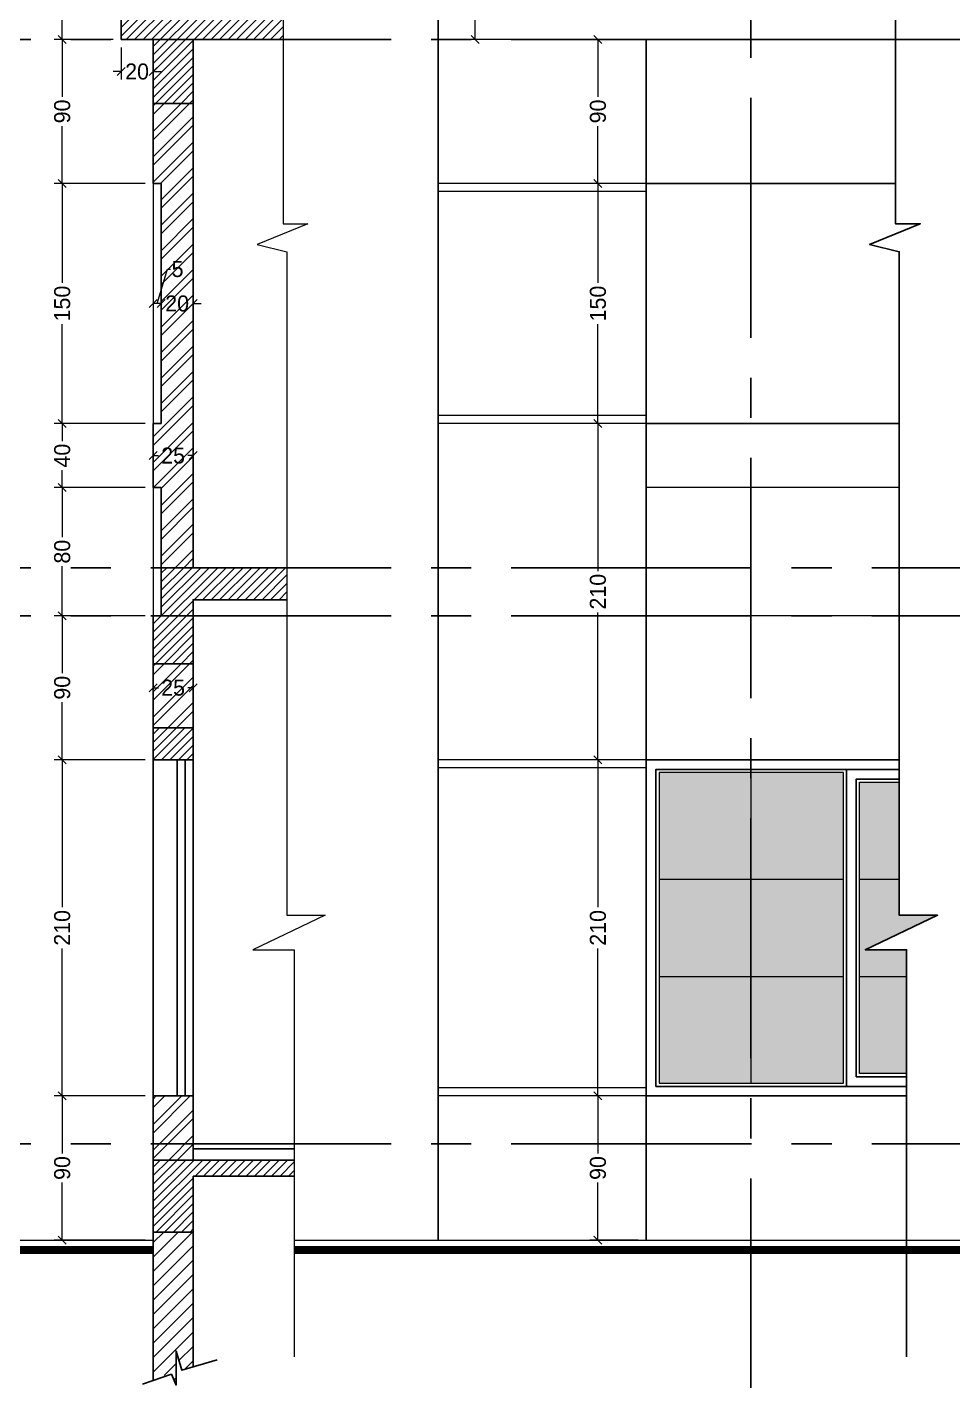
# Model space of a CAD drawing. Header units: centimetres. Extents: x 7997 to 116674, y 1017 to 13844.
# Drawn here: x 78324 to 78902, y 9420 to 10266 of the extents above; entities that cross this region are included whole.
import ezdxf
from ezdxf.xclip import XClip

# ---------------------------------------------------------------- set-up
doc = ezdxf.new("R2010")
doc.units = ezdxf.units.CM
doc.header["$LTSCALE"] = 200
doc.header["$XCLIPFRAME"] = 0
doc.header["$PDMODE"] = 2
doc.linetypes.add('CENTER2', pattern=[1.125, 0.75, -0.125, 0.125, -0.125])
for name, color, linetype in [('AXIS', 9, 'CENTER2'), ('Border 100x200', 2, 'Continuous'), ('COL', 1, 'Continuous'), ('DIM', 11, 'Continuous'), ('STEP', 7, 'Continuous'), ('WIN', 6, 'Continuous')]:
    doc.layers.add(name, color=color, linetype=linetype)
for name, color, linetype, lineweight in [('HAT', 8, 'Continuous', 9), ('HATCH', 8, 'Continuous', 5), ('Level 10', 7, 'Continuous', 0), ('WALL', 3, 'Continuous', 25)]:
    doc.layers.add(name, color=color, linetype=linetype, lineweight=lineweight)
doc.styles.add('T2', font='')
doc.styles.get('T2').set_extended_font_data('Elisia')
doc.dimstyles.new('NORMAL-1', dxfattribs={"dimtxt": 10, "dimasz": 5, "dimexe": 5, "dimexo": 5, "dimgap": 1, "dimtad": 0, "dimdec": 0, "dimdsep": 46, "dimtxsty": 'T2', "dimblk1": 'OBLIQUE', "dimblk2": 'OBLIQUE', "dimsah": 1, "dimcen": 0.09, "dimclrd": 4, "dimclre": 4, "dimclrt": 6, "dimadec": 0, "dimazin": 0, "dimtfac": 1, "dimtdec": 0, "dimtofl": 0, "dimtmove": 1, "dimatfit": 3, "dimldrblk": 'OPEN30', "dimfxl": 0, "dimtolj": 1, "dimtzin": 0, "dimlwd": 5, "dimlwe": 5, "dimarcsym": 0})
pattern_1 = [(45, (6198.712, -21337.2802), (-2.65165043, 2.65165043), [])]

# ---------------------------------------------------------------- blocks, each defined once
blk = doc.blocks.new('_OBLIQUE')
at = {"color": 0, "linetype": 'ByBlock'}
blk.add_line((-0.5, -0.5), (0.5, 0.5), dxfattribs=at)
blk = doc.blocks.new('*D1049')
at = {"layer": 'Defpoints', "color": 0, "ltscale": 150, "transparency": 16777216}
for p in [(78680.15, 9598.16), (78710.33, 9598.16), (78710.33, 9508.16)]:
    blk.add_point(p, dxfattribs=at)
at = {"layer": 'DIM', "color": 4, "lineweight": 5, "ltscale": 150, "transparency": 16777216}
for p, q in [((78705.33, 9598.16), (78675.15, 9598.16)), ((78680.15, 9598.16), (78680.15, 9562.26)), ((78680.15, 9508.16), (78680.15, 9544.07)), ((78705.33, 9508.16), (78675.15, 9508.16))]:
    blk.add_line(p, q, dxfattribs=at)
at = {"layer": 'DIM', "color": 4, "lineweight": 5, "ltscale": 150, "transparency": 16777216, "xscale": 5, "yscale": 5, "zscale": 5}
for p, rotation in [((78680.15, 9598.16), 90), ((78680.15, 9508.16), 270)]:
    blk.add_blockref('_OBLIQUE', p, dxfattribs=dict(at, rotation=rotation))
at = {"layer": 'DIM', "color": 6, "ltscale": 150, "transparency": 16777216, "insert": (78680.15, 9553.16), "char_height": 10, "attachment_point": 5, "rotation": 90, "style": 'T2'}
blk.add_mtext('\\A1;90', dxfattribs=at)
blk = doc.blocks.new('_Open30')
at = {"color": 0, "linetype": 'ByBlock', "lineweight": -2}
for p, q in [((-1, 0.27), (0, 0)), ((0, 0), (-1, -0.27)), ((0, 0), (-1, 0))]:
    blk.add_line(p, q, dxfattribs=at)
blk = doc.blocks.new('*D1050')
at = {"layer": 'Defpoints', "color": 0, "ltscale": 150, "transparency": 16777216}
for p in [(78680.15, 9808.16), (78710.33, 9808.16), (78710.33, 9598.16)]:
    blk.add_point(p, dxfattribs=at)
at = {"layer": 'DIM', "color": 4, "lineweight": 5, "ltscale": 150, "transparency": 16777216}
for p, q in [((78705.33, 9808.16), (78675.15, 9808.16)), ((78680.15, 9808.16), (78680.15, 9716.07)), ((78680.15, 9598.16), (78680.15, 9690.26)), ((78705.33, 9598.16), (78675.15, 9598.16))]:
    blk.add_line(p, q, dxfattribs=at)
at = {"layer": 'DIM', "color": 4, "lineweight": 5, "ltscale": 150, "transparency": 16777216, "xscale": 5, "yscale": 5, "zscale": 5}
for p, rotation in [((78680.15, 9808.16), 90), ((78680.15, 9598.16), 270)]:
    blk.add_blockref('_OBLIQUE', p, dxfattribs=dict(at, rotation=rotation))
at = {"layer": 'DIM', "color": 6, "ltscale": 150, "transparency": 16777216, "insert": (78680.15, 9703.16), "char_height": 10, "attachment_point": 5, "rotation": 90, "style": 'T2'}
blk.add_mtext('\\A1;210', dxfattribs=at)
blk = doc.blocks.new('*D1051')
at = {"layer": 'Defpoints', "color": 0, "ltscale": 150, "transparency": 16777216}
for p in [(78680.15, 10018.16), (78710.33, 10018.16), (78710.33, 9808.16)]:
    blk.add_point(p, dxfattribs=at)
at = {"layer": 'DIM', "color": 4, "lineweight": 5, "ltscale": 150, "transparency": 16777216}
for p, q in [((78705.33, 10018.16), (78675.15, 10018.16)), ((78680.15, 10018.16), (78680.15, 9926.07)), ((78680.15, 9808.16), (78680.15, 9900.26)), ((78705.33, 9808.16), (78675.15, 9808.16))]:
    blk.add_line(p, q, dxfattribs=at)
at = {"layer": 'DIM', "color": 4, "lineweight": 5, "ltscale": 150, "transparency": 16777216, "xscale": 5, "yscale": 5, "zscale": 5}
for p, rotation in [((78680.15, 10018.16), 90), ((78680.15, 9808.16), 270)]:
    blk.add_blockref('_OBLIQUE', p, dxfattribs=dict(at, rotation=rotation))
at = {"layer": 'DIM', "color": 6, "ltscale": 150, "transparency": 16777216, "insert": (78680.15, 9913.16), "char_height": 10, "attachment_point": 5, "rotation": 90, "style": 'T2'}
blk.add_mtext('\\A1;210', dxfattribs=at)
blk = doc.blocks.new('*D1052')
at = {"layer": 'Defpoints', "color": 0, "ltscale": 150, "transparency": 16777216}
for p in [(78680.15, 10168.16), (78710.33, 10168.16), (78710.33, 10018.16)]:
    blk.add_point(p, dxfattribs=at)
at = {"layer": 'DIM', "color": 4, "lineweight": 5, "ltscale": 150, "transparency": 16777216}
for p, q in [((78705.33, 10168.16), (78675.15, 10168.16)), ((78680.15, 10168.16), (78680.15, 10106.07)), ((78680.15, 10018.16), (78680.15, 10080.26)), ((78705.33, 10018.16), (78675.15, 10018.16))]:
    blk.add_line(p, q, dxfattribs=at)
at = {"layer": 'DIM', "color": 4, "lineweight": 5, "ltscale": 150, "transparency": 16777216, "xscale": 5, "yscale": 5, "zscale": 5}
for p, rotation in [((78680.15, 10168.16), 90), ((78680.15, 10018.16), 270)]:
    blk.add_blockref('_OBLIQUE', p, dxfattribs=dict(at, rotation=rotation))
at = {"layer": 'DIM', "color": 6, "ltscale": 150, "transparency": 16777216, "insert": (78680.15, 10093.16), "char_height": 10, "attachment_point": 5, "rotation": 90, "style": 'T2'}
blk.add_mtext('\\A1;150', dxfattribs=at)
blk = doc.blocks.new('*D1053')
at = {"layer": 'Defpoints', "color": 0, "ltscale": 150, "transparency": 16777216}
for p in [(78680.15, 10258.16), (78710.33, 10258.16), (78710.33, 10168.16)]:
    blk.add_point(p, dxfattribs=at)
at = {"layer": 'DIM', "color": 4, "lineweight": 5, "ltscale": 150, "transparency": 16777216}
for p, q in [((78705.33, 10258.16), (78675.15, 10258.16)), ((78680.15, 10258.16), (78680.15, 10222.26)), ((78680.15, 10168.16), (78680.15, 10204.07)), ((78705.33, 10168.16), (78675.15, 10168.16))]:
    blk.add_line(p, q, dxfattribs=at)
at = {"layer": 'DIM', "color": 4, "lineweight": 5, "ltscale": 150, "transparency": 16777216, "xscale": 5, "yscale": 5, "zscale": 5}
for p, rotation in [((78680.15, 10258.16), 90), ((78680.15, 10168.16), 270)]:
    blk.add_blockref('_OBLIQUE', p, dxfattribs=dict(at, rotation=rotation))
at = {"layer": 'DIM', "color": 6, "ltscale": 150, "transparency": 16777216, "insert": (78680.15, 10213.16), "char_height": 10, "attachment_point": 5, "rotation": 90, "style": 'T2'}
blk.add_mtext('\\A1;90', dxfattribs=at)
blk = doc.blocks.new('*D1054')
at = {"layer": 'Defpoints', "color": 0, "ltscale": 150, "transparency": 16777216}
for p in [(78603.53, 10403.16), (78603.53, 10403.16), (78710.33, 10258.16)]:
    blk.add_point(p, dxfattribs=at)
at = {"layer": 'DIM', "color": 4, "lineweight": 5, "ltscale": 150, "transparency": 16777216}
for p, q in [((78603.53, 10403.16), (78603.53, 10343.57)), ((78603.53, 10258.16), (78603.53, 10317.76)), ((78705.33, 10258.16), (78598.53, 10258.16))]:
    blk.add_line(p, q, dxfattribs=at)
at = {"layer": 'DIM', "color": 4, "lineweight": 5, "ltscale": 150, "transparency": 16777216, "xscale": 5, "yscale": 5, "zscale": 5}
for p, rotation in [((78603.53, 10403.16), 90), ((78603.53, 10258.16), 270)]:
    blk.add_blockref('_OBLIQUE', p, dxfattribs=dict(at, rotation=rotation))
at = {"layer": 'DIM', "color": 6, "ltscale": 150, "transparency": 16777216, "insert": (78603.53, 10330.66), "char_height": 10, "attachment_point": 5, "rotation": 90, "style": 'T2'}
blk.add_mtext('\\A1;145', dxfattribs=at)
blk = doc.blocks.new('*D1055')
at = {"layer": 'Defpoints', "color": 0, "ltscale": 150, "transparency": 16777216}
for p in [(78382.44, 10403.16), (78345.72, 10258.16), (78382.44, 10258.16)]:
    blk.add_point(p, dxfattribs=at)
at = {"layer": 'WALL', "color": 4, "lineweight": 5, "ltscale": 150, "transparency": 16777216}
for p, q in [((78377.44, 10403.16), (78340.72, 10403.16)), ((78345.72, 10403.16), (78345.72, 10343.57)), ((78345.72, 10258.16), (78345.72, 10317.76)), ((78377.44, 10258.16), (78340.72, 10258.16))]:
    blk.add_line(p, q, dxfattribs=at)
at = {"layer": 'WALL', "color": 4, "lineweight": 5, "ltscale": 150, "transparency": 16777216, "xscale": 5, "yscale": 5, "zscale": 5}
for p, rotation in [((78345.72, 10403.16), 90), ((78345.72, 10258.16), 270)]:
    blk.add_blockref('_OBLIQUE', p, dxfattribs=dict(at, rotation=rotation))
at = {"layer": 'WALL', "color": 6, "ltscale": 150, "transparency": 16777216, "insert": (78345.72, 10330.66), "char_height": 10, "attachment_point": 5, "rotation": 90, "style": 'T2'}
blk.add_mtext('\\A1;145', dxfattribs=at)
blk = doc.blocks.new('*D1056')
at = {"layer": 'Defpoints', "color": 0, "ltscale": 150, "transparency": 16777216}
for p in [(78382.44, 10258.16), (78345.72, 10168.16), (78402.44, 10168.16)]:
    blk.add_point(p, dxfattribs=at)
at = {"layer": 'WALL', "color": 4, "lineweight": 5, "ltscale": 150, "transparency": 16777216}
for p, q in [((78377.44, 10258.16), (78340.72, 10258.16)), ((78345.72, 10258.16), (78345.72, 10222.26)), ((78345.72, 10168.16), (78345.72, 10204.07)), ((78397.44, 10168.16), (78340.72, 10168.16))]:
    blk.add_line(p, q, dxfattribs=at)
at = {"layer": 'WALL', "color": 4, "lineweight": 5, "ltscale": 150, "transparency": 16777216, "xscale": 5, "yscale": 5, "zscale": 5}
for p, rotation in [((78345.72, 10258.16), 90), ((78345.72, 10168.16), 270)]:
    blk.add_blockref('_OBLIQUE', p, dxfattribs=dict(at, rotation=rotation))
at = {"layer": 'WALL', "color": 6, "ltscale": 150, "transparency": 16777216, "insert": (78345.72, 10213.16), "char_height": 10, "attachment_point": 5, "rotation": 90, "style": 'T2'}
blk.add_mtext('\\A1;90', dxfattribs=at)
blk = doc.blocks.new('*D1057')
at = {"layer": 'Defpoints', "color": 0, "ltscale": 150, "transparency": 16777216}
for p in [(78402.44, 10168.16), (78345.72, 10018.16), (78402.44, 10018.16)]:
    blk.add_point(p, dxfattribs=at)
at = {"layer": 'WALL', "color": 4, "lineweight": 5, "ltscale": 150, "transparency": 16777216}
for p, q in [((78397.44, 10168.16), (78340.72, 10168.16)), ((78345.72, 10168.16), (78345.72, 10106.07)), ((78345.72, 10018.16), (78345.72, 10080.26)), ((78397.44, 10018.16), (78340.72, 10018.16))]:
    blk.add_line(p, q, dxfattribs=at)
at = {"layer": 'WALL', "color": 4, "lineweight": 5, "ltscale": 150, "transparency": 16777216, "xscale": 5, "yscale": 5, "zscale": 5}
for p, rotation in [((78345.72, 10168.16), 90), ((78345.72, 10018.16), 270)]:
    blk.add_blockref('_OBLIQUE', p, dxfattribs=dict(at, rotation=rotation))
at = {"layer": 'WALL', "color": 6, "ltscale": 150, "transparency": 16777216, "insert": (78345.72, 10093.16), "char_height": 10, "attachment_point": 5, "rotation": 90, "style": 'T2'}
blk.add_mtext('\\A1;150', dxfattribs=at)
blk = doc.blocks.new('*D1058')
at = {"layer": 'Defpoints', "color": 0, "ltscale": 150, "transparency": 16777216}
for p in [(78402.44, 10018.16), (78345.72, 9978.16), (78402.44, 9978.16)]:
    blk.add_point(p, dxfattribs=at)
at = {"layer": 'WALL', "color": 4, "lineweight": 5, "ltscale": 150, "transparency": 16777216}
for p, q in [((78397.44, 10018.16), (78340.72, 10018.16)), ((78345.72, 10018.16), (78345.72, 10007.26)), ((78345.72, 9978.16), (78345.72, 9989.07)), ((78397.44, 9978.16), (78340.72, 9978.16))]:
    blk.add_line(p, q, dxfattribs=at)
at = {"layer": 'WALL', "color": 4, "lineweight": 5, "ltscale": 150, "transparency": 16777216, "xscale": 5, "yscale": 5, "zscale": 5}
for p, rotation in [((78345.72, 10018.16), 90), ((78345.72, 9978.16), 270)]:
    blk.add_blockref('_OBLIQUE', p, dxfattribs=dict(at, rotation=rotation))
at = {"layer": 'WALL', "color": 6, "ltscale": 150, "transparency": 16777216, "insert": (78345.72, 9998.16), "char_height": 10, "attachment_point": 5, "rotation": 90, "style": 'T2'}
blk.add_mtext('\\A1;40', dxfattribs=at)
blk = doc.blocks.new('*D1059')
at = {"layer": 'Defpoints', "color": 0, "ltscale": 150, "transparency": 16777216}
for p in [(78402.44, 9978.16), (78345.72, 9898.16), (78402.44, 9898.16)]:
    blk.add_point(p, dxfattribs=at)
at = {"layer": 'WALL', "color": 4, "lineweight": 5, "ltscale": 150, "transparency": 16777216}
for p, q in [((78397.44, 9978.16), (78340.72, 9978.16)), ((78345.72, 9978.16), (78345.72, 9947.26)), ((78345.72, 9898.16), (78345.72, 9929.07)), ((78397.44, 9898.16), (78340.72, 9898.16))]:
    blk.add_line(p, q, dxfattribs=at)
at = {"layer": 'WALL', "color": 4, "lineweight": 5, "ltscale": 150, "transparency": 16777216, "xscale": 5, "yscale": 5, "zscale": 5}
for p, rotation in [((78345.72, 9978.16), 90), ((78345.72, 9898.16), 270)]:
    blk.add_blockref('_OBLIQUE', p, dxfattribs=dict(at, rotation=rotation))
at = {"layer": 'WALL', "color": 6, "ltscale": 150, "transparency": 16777216, "insert": (78345.72, 9938.16), "char_height": 10, "attachment_point": 5, "rotation": 90, "style": 'T2'}
blk.add_mtext('\\A1;80', dxfattribs=at)
blk = doc.blocks.new('*D1060')
at = {"layer": 'Defpoints', "color": 0, "ltscale": 150, "transparency": 16777216}
for p in [(78402.44, 9898.16), (78345.72, 9808.16), (78402.44, 9808.16)]:
    blk.add_point(p, dxfattribs=at)
at = {"layer": 'WALL', "color": 4, "lineweight": 5, "ltscale": 150, "transparency": 16777216}
for p, q in [((78397.44, 9898.16), (78340.72, 9898.16)), ((78345.72, 9898.16), (78345.72, 9862.26)), ((78345.72, 9808.16), (78345.72, 9844.07)), ((78397.44, 9808.16), (78340.72, 9808.16))]:
    blk.add_line(p, q, dxfattribs=at)
at = {"layer": 'WALL', "color": 4, "lineweight": 5, "ltscale": 150, "transparency": 16777216, "xscale": 5, "yscale": 5, "zscale": 5}
for p, rotation in [((78345.72, 9898.16), 90), ((78345.72, 9808.16), 270)]:
    blk.add_blockref('_OBLIQUE', p, dxfattribs=dict(at, rotation=rotation))
at = {"layer": 'WALL', "color": 6, "ltscale": 150, "transparency": 16777216, "insert": (78345.72, 9853.16), "char_height": 10, "attachment_point": 5, "rotation": 90, "style": 'T2'}
blk.add_mtext('\\A1;90', dxfattribs=at)
blk = doc.blocks.new('*D1061')
at = {"layer": 'Defpoints', "color": 0, "ltscale": 150, "transparency": 16777216}
for p in [(78402.44, 9808.16), (78345.72, 9598.16), (78402.44, 9598.16)]:
    blk.add_point(p, dxfattribs=at)
at = {"layer": 'WALL', "color": 4, "lineweight": 5, "ltscale": 150, "transparency": 16777216}
for p, q in [((78397.44, 9808.16), (78340.72, 9808.16)), ((78345.72, 9808.16), (78345.72, 9716.07)), ((78345.72, 9598.16), (78345.72, 9690.26)), ((78397.44, 9598.16), (78340.72, 9598.16))]:
    blk.add_line(p, q, dxfattribs=at)
at = {"layer": 'WALL', "color": 4, "lineweight": 5, "ltscale": 150, "transparency": 16777216, "xscale": 5, "yscale": 5, "zscale": 5}
for p, rotation in [((78345.72, 9808.16), 90), ((78345.72, 9598.16), 270)]:
    blk.add_blockref('_OBLIQUE', p, dxfattribs=dict(at, rotation=rotation))
at = {"layer": 'WALL', "color": 6, "ltscale": 150, "transparency": 16777216, "insert": (78345.72, 9703.16), "char_height": 10, "attachment_point": 5, "rotation": 90, "style": 'T2'}
blk.add_mtext('\\A1;210', dxfattribs=at)
blk = doc.blocks.new('*D1062')
at = {"layer": 'Defpoints', "color": 0, "ltscale": 150, "transparency": 16777216}
for p in [(78402.44, 9598.16), (78345.72, 9508.16), (78402.44, 9508.16)]:
    blk.add_point(p, dxfattribs=at)
at = {"layer": 'WALL', "color": 4, "lineweight": 5, "ltscale": 150, "transparency": 16777216}
for p, q in [((78397.44, 9598.16), (78340.72, 9598.16)), ((78345.72, 9598.16), (78345.72, 9562.26)), ((78345.72, 9508.16), (78345.72, 9544.07)), ((78397.44, 9508.16), (78340.72, 9508.16))]:
    blk.add_line(p, q, dxfattribs=at)
at = {"layer": 'WALL', "color": 4, "lineweight": 5, "ltscale": 150, "transparency": 16777216, "xscale": 5, "yscale": 5, "zscale": 5}
for p, rotation in [((78345.72, 9598.16), 90), ((78345.72, 9508.16), 270)]:
    blk.add_blockref('_OBLIQUE', p, dxfattribs=dict(at, rotation=rotation))
at = {"layer": 'WALL', "color": 6, "ltscale": 150, "transparency": 16777216, "insert": (78345.72, 9553.16), "char_height": 10, "attachment_point": 5, "rotation": 90, "style": 'T2'}
blk.add_mtext('\\A1;90', dxfattribs=at)
blk = doc.blocks.new('*D1064')
at = {"layer": 'Defpoints', "color": 0, "ltscale": 150, "transparency": 16777216}
for p in [(78382.44, 10258.16), (78402.44, 10258.16), (78382.44, 10238.05)]:
    blk.add_point(p, dxfattribs=at)
at = {"layer": 'WALL', "color": 4, "lineweight": 5, "ltscale": 150, "transparency": 16777216}
for p, q in [((78382.44, 10253.16), (78382.44, 10233.05)), ((78402.44, 10253.16), (78402.44, 10233.05)), ((78382.44, 10238.05), (78377.44, 10238.05)), ((78402.44, 10238.05), (78407.44, 10238.05))]:
    blk.add_line(p, q, dxfattribs=at)
at = {"layer": 'WALL', "color": 4, "lineweight": 5, "ltscale": 150, "transparency": 16777216, "xscale": 5, "yscale": 5, "zscale": 5}
blk.add_blockref('_OBLIQUE', (78382.44, 10238.05), dxfattribs=at)
at = {"layer": 'WALL', "color": 4, "lineweight": 5, "ltscale": 150, "transparency": 16777216, "xscale": 5, "yscale": 5, "zscale": 5, "rotation": 180}
blk.add_blockref('_OBLIQUE', (78402.44, 10238.05), dxfattribs=at)
at = {"layer": 'WALL', "color": 6, "ltscale": 150, "transparency": 16777216, "insert": (78392.44, 10238.05), "char_height": 10, "attachment_point": 5, "style": 'T2'}
blk.add_mtext('\\A1;20', dxfattribs=at)
blk = doc.blocks.new('*D1065')
at = {"layer": 'Defpoints', "color": 0, "ltscale": 150, "transparency": 16777216}
for p in [(78407.44, 10093.16), (78427.44, 10093.16), (78427.44, 10093.16)]:
    blk.add_point(p, dxfattribs=at)
at = {"layer": 'WALL', "color": 4, "lineweight": 5, "ltscale": 150, "transparency": 16777216}
for p, q in [((78407.44, 10093.16), (78402.44, 10093.16)), ((78427.44, 10093.16), (78432.44, 10093.16))]:
    blk.add_line(p, q, dxfattribs=at)
at = {"layer": 'WALL', "color": 4, "lineweight": 5, "ltscale": 150, "transparency": 16777216, "xscale": 5, "yscale": 5, "zscale": 5}
blk.add_blockref('_OBLIQUE', (78407.44, 10093.16), dxfattribs=at)
at = {"layer": 'WALL', "color": 4, "lineweight": 5, "ltscale": 150, "transparency": 16777216, "xscale": 5, "yscale": 5, "zscale": 5, "rotation": 180}
blk.add_blockref('_OBLIQUE', (78427.44, 10093.16), dxfattribs=at)
at = {"layer": 'WALL', "color": 6, "ltscale": 150, "transparency": 16777216, "insert": (78417.44, 10093.16), "char_height": 10, "attachment_point": 5, "style": 'T2'}
blk.add_mtext('\\A1;20', dxfattribs=at)
blk = doc.blocks.new('*D1043')
at = {"layer": 'Defpoints', "color": 0, "ltscale": 150, "transparency": 16777216}
for p in [(78402.44, 10093.16), (78402.44, 10093.16), (78407.44, 10093.16)]:
    blk.add_point(p, dxfattribs=at)
at = {"layer": 'WALL', "color": 4, "lineweight": 5, "ltscale": 150, "transparency": 16777216}
for p, q in [((78404.94, 10093.16), (78411.39, 10114.66)), ((78411.39, 10114.66), (78413.39, 10114.66)), ((78407.44, 10093.16), (78402.44, 10093.16))]:
    blk.add_line(p, q, dxfattribs=at)
at = {"layer": 'WALL', "color": 4, "lineweight": 5, "ltscale": 150, "transparency": 16777216, "xscale": 5, "yscale": 5, "zscale": 5, "rotation": 180}
blk.add_blockref('_OBLIQUE', (78402.44, 10093.16), dxfattribs=at)
at = {"layer": 'WALL', "color": 4, "lineweight": 5, "ltscale": 150, "transparency": 16777216, "xscale": 5, "yscale": 5, "zscale": 5}
blk.add_blockref('_OBLIQUE', (78407.44, 10093.16), dxfattribs=at)
at = {"layer": 'WALL', "color": 6, "ltscale": 150, "transparency": 16777216, "insert": (78417.72, 10114.66), "char_height": 10, "attachment_point": 5, "style": 'T2'}
blk.add_mtext('\\A1;5', dxfattribs=at)
blk = doc.blocks.new('*D1066')
at = {"layer": 'Defpoints', "color": 0, "ltscale": 150, "transparency": 16777216}
for p in [(78402.44, 9998.16), (78427.44, 9998.16), (78427.44, 9998.16)]:
    blk.add_point(p, dxfattribs=at)
at = {"layer": 'WALL', "color": 4, "lineweight": 5, "ltscale": 150, "transparency": 16777216}
for p, q in [((78402.44, 9998.16), (78405.84, 9998.16)), ((78427.44, 9998.16), (78424.03, 9998.16))]:
    blk.add_line(p, q, dxfattribs=at)
at = {"layer": 'WALL', "color": 4, "lineweight": 5, "ltscale": 150, "transparency": 16777216, "xscale": 5, "yscale": 5, "zscale": 5, "rotation": 180}
blk.add_blockref('_OBLIQUE', (78402.44, 9998.16), dxfattribs=at)
at = {"layer": 'WALL', "color": 4, "lineweight": 5, "ltscale": 150, "transparency": 16777216, "xscale": 5, "yscale": 5, "zscale": 5}
blk.add_blockref('_OBLIQUE', (78427.44, 9998.16), dxfattribs=at)
at = {"layer": 'WALL', "color": 6, "ltscale": 150, "transparency": 16777216, "insert": (78414.94, 9998.16), "char_height": 10, "attachment_point": 5, "style": 'T2'}
blk.add_mtext('\\A1;25', dxfattribs=at)
blk = doc.blocks.new('*D1067')
at = {"layer": 'Defpoints', "color": 0, "ltscale": 150, "transparency": 16777216}
for p in [(78402.44, 9853.16), (78427.44, 9853.16), (78427.44, 9853.16)]:
    blk.add_point(p, dxfattribs=at)
at = {"layer": 'WALL', "color": 4, "lineweight": 5, "ltscale": 150, "transparency": 16777216}
for p, q in [((78402.44, 9853.16), (78405.84, 9853.16)), ((78427.44, 9853.16), (78424.03, 9853.16))]:
    blk.add_line(p, q, dxfattribs=at)
at = {"layer": 'WALL', "color": 4, "lineweight": 5, "ltscale": 150, "transparency": 16777216, "xscale": 5, "yscale": 5, "zscale": 5, "rotation": 180}
blk.add_blockref('_OBLIQUE', (78402.44, 9853.16), dxfattribs=at)
at = {"layer": 'WALL', "color": 4, "lineweight": 5, "ltscale": 150, "transparency": 16777216, "xscale": 5, "yscale": 5, "zscale": 5}
blk.add_blockref('_OBLIQUE', (78427.44, 9853.16), dxfattribs=at)
at = {"layer": 'WALL', "color": 6, "ltscale": 150, "transparency": 16777216, "insert": (78414.94, 9853.16), "char_height": 10, "attachment_point": 5, "style": 'T2'}
blk.add_mtext('\\A1;25', dxfattribs=at)
blk = doc.blocks.new('02-GROUND FLOOR PLAN-selattin', base_point=(28755.36, 25545.28))
at = {"layer": 'WALL'}
for p, q in [((27715.36, 24330.28), (27715.36, 24275.28)), ((27735.36, 24330.28), (27735.36, 24220.28))]:
    blk.add_line(p, q, dxfattribs=at)

msp = doc.modelspace()

# ---------------------------------------------------------------- hatches: boundary and pattern name
at = {"layer": 'Border 100x200', "ltscale": 150}
h = msp.add_hatch(dxfattribs=at)
h.set_pattern_fill('ANSI31', color=8, scale=30)
h.set_pattern_definition(pattern_1)
h.paths.add_polyline_path([(78427.4381, 10258.1625), (78483.5737, 10258.1625), (78483.5737, 10278.1625), (78382.4381, 10278.1625), (78382.4381, 10258.1625), (78402.4381, 10258.1625), (78402.4381, 10218.1625), (78427.4381, 10218.1625)])
h = msp.add_hatch(dxfattribs=at)
h.set_pattern_fill('ANSI32', color=8, scale=30)
h.set_pattern_definition([(45, (6198.712, -21337.28), (-7.9549513, 7.9549513), []), (45, (6204.015, -21337.28), (-7.9549513, 7.9549513), [])])
h.paths.add_polyline_path([(78407.4381, 10018.1625), (78402.4381, 10018.1625), (78402.4381, 9978.1625), (78407.4381, 9978.1625), (78407.4381, 9928.1625), (78427.4381, 9928.1625), (78427.4381, 10218.1625), (78407.4381, 10218.1625), (78402.4381, 10218.1625), (78402.4381, 10168.1625), (78407.4381, 10168.1625)])
h.paths.add_polyline_path([(78402.4381, 9828.1625), (78427.4381, 9828.1625), (78427.4381, 9868.1625), (78407.4381, 9868.1625), (78402.4381, 9868.1625)])
h.paths.add_polyline_path([(78402.4381, 9558.1625), (78427.4381, 9558.1625), (78427.4381, 9598.1625), (78402.4381, 9598.1625)])
h = msp.add_hatch(dxfattribs=at)
h.set_pattern_fill('ANSI31', color=8, scale=30)
h.set_pattern_definition(pattern_1)
h.paths.add_polyline_path([(78427.4381, 9908.1625), (78485.9792, 9908.1625), (78485.9792, 9928.1625), (78407.4381, 9928.1625), (78407.4381, 9898.1625), (78402.4381, 9898.1625), (78402.4381, 9868.1625), (78427.4381, 9868.1625)])
h = msp.add_hatch(dxfattribs=at)
h.set_pattern_fill('ANSI31', color=8, scale=30)
h.set_pattern_definition(pattern_1)
h.paths.add_polyline_path([(78427.4381, 9808.1625), (78427.4381, 9828.1625), (78402.4381, 9828.1625), (78402.4381, 9808.1625)])
h = msp.add_hatch(dxfattribs=at)
h.set_pattern_fill('ANSI31', color=8, scale=30)
h.set_pattern_definition(pattern_1)
h.paths.add_polyline_path([(78427.4381, 9548.1625), (78490.4928, 9548.1625), (78490.4928, 9558.1625), (78402.4381, 9558.1625), (78402.4381, 9513.1625), (78427.4381, 9513.1625)])
at = {"layer": 'DIM'}
h = msp.add_hatch(dxfattribs=at)
h.set_pattern_fill('ANSI31', color=8, scale=2)
h.set_pattern_definition([(45, (24633.9815, 8101.957), (-4.49012806, 4.49012806), [])])
h.paths.add_polyline_path([(78427.4381, 9513.1625), (78402.4381, 9513.1625), (78402.4381, 9422.5523), (78413.8559, 9424.2784), (78416.8073, 9417.5558), (78416.8073, 9438.8146), (78420.3315, 9426.8153), (78427.4381, 9428.9025)])
at = {"layer": 'WALL'}
h = msp.add_hatch(color=5, dxfattribs=at)
h.set_gradient(color1=(0, 0, 255), one_color=1, tint=1, name='INVHEMISPHERICAL')
h.paths.add_polyline_path([(78833.3263, 9800.1625), (78775.8263, 9800.1625), (78775.8263, 9733.4958), (78833.3263, 9733.4958)])
h.paths.add_polyline_path([(78775.8263, 9800.1625), (78718.3263, 9800.1625), (78718.3263, 9733.4958), (78775.8263, 9733.4958)])
h.paths.add_polyline_path([(78775.8263, 9733.4958), (78718.3263, 9733.4958), (78718.3263, 9672.8291), (78775.8263, 9672.8291)])
h.paths.add_polyline_path([(78833.3263, 9733.4958), (78775.8263, 9733.4958), (78775.8263, 9672.8291), (78833.3263, 9672.8291)])
h.paths.add_polyline_path([(78833.3263, 9672.8291), (78775.8263, 9672.8291), (78775.8263, 9606.1625), (78833.3263, 9606.1625)])
h.paths.add_polyline_path([(78775.8263, 9672.8291), (78718.3263, 9672.8291), (78718.3263, 9606.1625), (78775.8263, 9606.1625)])
h.paths.add_polyline_path([(78872.7795, 9612.1625), (78872.7795, 9672.8291), (78843.3263, 9672.8291), (78843.3263, 9612.1625)])
h.paths.add_polyline_path([(78868.2659, 9733.4958), (78868.2659, 9794.1625), (78843.3263, 9794.1625), (78843.3263, 9733.4958)])
h.paths.add_polyline_path([(78890.3263, 9711.0303), (78868.2659, 9711.0303), (78868.2659, 9733.4958), (78843.3263, 9733.4958), (78843.3263, 9672.8291), (78872.7795, 9672.8291), (78872.7795, 9689.5505), (78846.9972, 9689.5505), (78890.3263, 9710.1782)])

# ---------------------------------------------------------------- linework, layer by layer
at = {"layer": 'AXIS'}
for p, q in [((78176.0489, 10258.1625), (79280.8365, 10258.1625)), ((78176.0489, 9928.1625), (79280.8365, 9928.1625)), ((78176.0489, 9898.1625), (79280.8365, 9898.1625)), ((78176.0489, 9568.1625), (79280.8365, 9568.1625))]:
    msp.add_line(p, q, dxfattribs=at)
msp.add_lwpolyline([(78775.6495, 9171.688), (78775.6495, 10747.0931), (78720.5228, 10747.0931), (78775.6495, 10724.6201)], dxfattribs=at)
at = {"layer": 'COL', "ltscale": 150}
for p, q in [((78580.3263, 10393.1625), (78580.3263, 9508.1625)), ((78382.4381, 10258.1625), (78382.4381, 10278.1625)), ((78402.4381, 10258.1625), (78382.4381, 10258.1625)), ((78402.4381, 10218.1625), (78402.4381, 10258.1625)), ((78483.5737, 10258.1625), (78427.4381, 10258.1625)), ((78427.4381, 10218.1625), (78427.4381, 10258.1625)), ((78710.3263, 10258.1625), (78710.3263, 9508.1625)), ((78865.8604, 10258.1625), (78710.3263, 10258.1625)), ((78427.4381, 10218.1625), (78402.4381, 10218.1625)), ((78490.4928, 9558.1625), (78402.4381, 9558.1625)), ((78402.4381, 9513.1625), (78402.4381, 9558.1625)), ((78490.4928, 9548.1625), (78427.4381, 9548.1625)), ((78427.4381, 9513.1625), (78427.4381, 9548.1625)), ((78427.4381, 9513.1625), (78402.4381, 9513.1625))]:
    msp.add_line(p, q, dxfattribs=at)
at = {"layer": 'COL'}
msp.add_line((78402.4381, 9513.1625), (78427.4381, 9513.1625), dxfattribs=at)
at = {"layer": 'COL', "ltscale": 150}
for points in [[(78407.4381, 9928.1625), (78407.4381, 9898.1625), (78402.4381, 9898.1625), (78402.4381, 9868.1625), (78427.4381, 9868.1625), (78427.4381, 9908.1625), (78485.9792, 9908.1625)], [(78407.4381, 9928.1625), (78485.9792, 9928.1625)]]:
    msp.add_lwpolyline(points, dxfattribs=at)
msp.add_lwpolyline([(78427.4381, 9828.1625), (78402.4381, 9828.1625), (78402.4381, 9808.1625), (78427.4381, 9808.1625)], close=True, dxfattribs=at)
at = {"layer": 'HAT', "ltscale": 150}
for p, q in [((78402.4381, 10168.1625), (78402.4381, 10018.1625)), ((78710.3263, 10168.1625), (78580.3263, 10168.1625)), ((78710.3263, 10163.1625), (78580.3263, 10163.1625)), ((78710.3263, 10023.1625), (78580.3263, 10023.1625)), ((78710.3263, 10018.1625), (78580.3263, 10018.1625)), ((78402.4381, 9978.1625), (78402.4381, 9898.1625)), ((78868.2659, 9978.1625), (78710.3263, 9978.1625)), ((78868.2659, 9898.1625), (78710.3263, 9898.1625)), ((78710.3263, 9808.1625), (78580.3263, 9808.1625)), ((78710.3263, 9803.1625), (78580.3263, 9803.1625)), ((78775.8263, 9606.1625), (78775.8263, 9800.1625)), ((78718.3263, 9733.4958), (78833.3263, 9733.4958)), ((78843.3263, 9733.4958), (78868.2659, 9733.4958)), ((78718.3263, 9672.8291), (78833.3263, 9672.8291)), ((78843.3263, 9672.8291), (78872.7795, 9672.8291)), ((78710.3263, 9603.1625), (78580.3263, 9603.1625)), ((78710.3263, 9598.1625), (78580.3263, 9598.1625))]:
    msp.add_line(p, q, dxfattribs=at)
msp.add_lwpolyline([(78833.3263, 9800.1625), (78718.3263, 9800.1625), (78718.3263, 9606.1625), (78833.3263, 9606.1625)], close=True, dxfattribs=at)
msp.add_lwpolyline([(78872.7795, 9612.1625), (78843.3263, 9612.1625), (78843.3263, 9794.1625), (78868.2659, 9794.1625)], dxfattribs=at)
at = {"layer": 'HATCH', "ltscale": 150}
msp.add_lwpolyline([(78483.5737, 10421.6318), (78483.5737, 10143.0383), (78499.0176, 10143.0383), (78467.4244, 10130.0208), (78485.9792, 10125.5129), (78485.9792, 9711.0303), (78509.8295, 9711.0303), (78464.7105, 9689.5505), (78490.4928, 9689.5505), (78490.4928, 9435.1478)], dxfattribs=at)
at = {"layer": 'Level 10'}
for p, q in [((78176.0489, 9508.1625), (78402.4381, 9508.1625)), ((78490.4928, 9508.1625), (79280.8365, 9508.1625))]:
    msp.add_line(p, q, dxfattribs=at)
at = {"layer": 'Level 10', "const_width": 5}
for points in [[(78402.4381, 9501.9328), (78176.0489, 9501.9328)], [(79280.8365, 9501.9328), (78490.4928, 9501.9328)]]:
    msp.add_lwpolyline(points, dxfattribs=at)
at = {"layer": 'STEP', "ltscale": 150}
for p, q in [((78490.4928, 9568.1625), (78427.4381, 9568.1625)), ((78490.4928, 9565.1625), (78427.4381, 9565.1625))]:
    msp.add_line(p, q, dxfattribs=at)
at = {"layer": 'WALL', "ltscale": 150}
for p, q in [((78402.4381, 10168.1625), (78402.4381, 10258.1625)), ((78427.4381, 9928.1625), (78427.4381, 10218.1625)), ((78407.4381, 10168.1625), (78402.4381, 10168.1625)), ((78407.4381, 10018.1625), (78407.4381, 10168.1625)), ((78865.8604, 10168.1625), (78710.3263, 10168.1625)), ((78402.4381, 9978.1625), (78402.4381, 10018.1625)), ((78407.4381, 10018.1625), (78402.4381, 10018.1625)), ((78868.2659, 10018.1625), (78710.3263, 10018.1625)), ((78407.4381, 9978.1625), (78402.4381, 9978.1625)), ((78407.4381, 9898.1625), (78407.4381, 9978.1625)), ((78402.4381, 9808.1625), (78402.4381, 9898.1625)), ((78407.4381, 9898.1625), (78402.4381, 9898.1625)), ((78427.4381, 9808.1625), (78427.4381, 9868.1625)), ((78402.4381, 9598.1625), (78402.4381, 9558.1625)), ((78402.4381, 9598.1625), (78427.4381, 9598.1625)), ((78427.4381, 9598.1625), (78427.4381, 9558.1625))]:
    msp.add_line(p, q, dxfattribs=at)
at = {"layer": 'WALL'}
for p, q in [((78402.4381, 9513.1625), (78402.4381, 9420.3596)), ((78427.4381, 9513.1625), (78427.4381, 9428.9025))]:
    msp.add_line(p, q, dxfattribs=at)
at = {"layer": 'WALL', "ltscale": 150}
msp.add_lwpolyline([(78868.2659, 9808.1625), (78710.3263, 9808.1625), (78710.3263, 9598.1625), (78872.7795, 9598.1625)], dxfattribs=at)
at = {"layer": 'WIN', "ltscale": 150}
for p, q in [((78402.4381, 9808.1625), (78402.4381, 9598.1625)), ((78417.4381, 9808.1625), (78417.4381, 9598.1625)), ((78422.4381, 9808.1625), (78422.4381, 9598.1625)), ((78427.4381, 9808.1625), (78427.4381, 9598.1625))]:
    msp.add_line(p, q, dxfattribs=at)
for points in [[(78865.8604, 10421.6318), (78865.8604, 10143.0383), (78881.3043, 10143.0383), (78849.711, 10130.0208), (78868.2659, 10125.5129), (78868.2659, 9711.0303), (78892.1162, 9711.0303), (78846.9972, 9689.5505), (78872.7795, 9689.5505), (78872.7795, 9435.1478)], [(78868.2659, 9802.1625), (78716.3263, 9802.1625), (78716.3263, 9604.1625), (78872.7795, 9604.1625)], [(78872.7795, 9604.1625), (78835.3263, 9604.1625), (78835.3263, 9802.1625), (78868.2659, 9802.1625)], [(78872.7795, 9610.1625), (78841.3263, 9610.1625), (78841.3263, 9796.1625), (78868.2659, 9796.1625)]]:
    msp.add_lwpolyline(points, dxfattribs=at)
at = {"layer": 'WIN'}
msp.add_lwpolyline([(78442.3318, 9433.2767), (78420.3315, 9426.8153), (78416.8073, 9438.8146), (78416.8073, 9417.5558), (78413.8559, 9424.2784), (78395.7472, 9418.0632)], dxfattribs=at)

# ---------------------------------------------------------------- dimensions: what is measured, and where the dimension line sits
at = {"layer": 'DIM', "ltscale": 150}
for base, p1, p2, picture, middle in [((78603.5261, 10403.1625), (78710.3263, 10258.1625), (78603.5261, 10403.1625), '*D1054', (78603.5261, 10330.6625)), ((78680.153, 10258.1625), (78710.3263, 10168.1625), (78710.3263, 10258.1625), '*D1053', (78680.153, 10213.1625)), ((78680.153, 10168.1625), (78710.3263, 10018.1625), (78710.3263, 10168.1625), '*D1052', (78680.153, 10093.1625)), ((78680.153, 10018.1625), (78710.3263, 9808.1625), (78710.3263, 10018.1625), '*D1051', (78680.153, 9913.1625)), ((78680.153, 9808.1625), (78710.3263, 9598.1625), (78710.3263, 9808.1625), '*D1050', (78680.153, 9703.1625)), ((78680.153, 9598.1625), (78710.3263, 9508.1625), (78710.3263, 9598.1625), '*D1049', (78680.153, 9553.1625))]:
    dim = msp.add_linear_dim(base=base, p1=p1, p2=p2, angle=90, dimstyle='NORMAL-1', dxfattribs=at)
    dim.commit()
    dim.dimension.update_dxf_attribs({"geometry": picture, "text_midpoint": middle})
at = {"layer": 'WALL', "ltscale": 150}
for base, p1, p2, picture, middle in [((78345.7151, 10258.1625), (78382.4381, 10403.1625), (78382.4381, 10258.1625), '*D1055', (78345.7151, 10330.6625)), ((78345.7151, 10168.1625), (78382.4381, 10258.1625), (78402.4381, 10168.1625), '*D1056', (78345.7151, 10213.1625)), ((78345.7151, 10018.1625), (78402.4381, 10168.1625), (78402.4381, 10018.1625), '*D1057', (78345.7151, 10093.1625)), ((78345.7151, 9978.1625), (78402.4381, 10018.1625), (78402.4381, 9978.1625), '*D1058', (78345.7151, 9998.1625)), ((78345.7151, 9898.1625), (78402.4381, 9978.1625), (78402.4381, 9898.1625), '*D1059', (78345.7151, 9938.1625)), ((78345.7151, 9808.1625), (78402.4381, 9898.1625), (78402.4381, 9808.1625), '*D1060', (78345.7151, 9853.1625)), ((78345.7151, 9598.1625), (78402.4381, 9808.1625), (78402.4381, 9598.1625), '*D1061', (78345.7151, 9703.1625)), ((78345.7151, 9508.1625), (78402.4381, 9598.1625), (78402.4381, 9508.1625), '*D1062', (78345.7151, 9553.1625))]:
    dim = msp.add_linear_dim(base=base, p1=p1, p2=p2, angle=90, dimstyle='NORMAL-1', dxfattribs=at)
    dim.commit()
    dim.dimension.update_dxf_attribs({"geometry": picture, "text_midpoint": middle})
for base, p1, p2, picture, middle in [((78382.4381, 10238.051), (78402.4381, 10258.1625), (78382.4381, 10258.1625), '*D1064', (78392.4381, 10238.051)), ((78402.4381, 10093.1625), (78407.4381, 10093.1625), (78402.4381, 10093.1625), '*D1043', (78414.3881, 10114.6625)), ((78427.4381, 10093.1625), (78407.4381, 10093.1625), (78427.4381, 10093.1625), '*D1065', (78417.4381, 10093.1625)), ((78427.4381, 9998.1625), (78402.4381, 9998.1625), (78427.4381, 9998.1625), '*D1066', (78414.9381, 9998.1625)), ((78427.4381, 9853.1625), (78402.4381, 9853.1625), (78427.4381, 9853.1625), '*D1067', (78414.9381, 9853.1625))]:
    dim = msp.add_linear_dim(base=base, p1=p1, p2=p2, dimstyle='NORMAL-1', dxfattribs=at)
    dim.commit()
    dim.dimension.update_dxf_attribs({"geometry": picture, "text_midpoint": middle})

# ---------------------------------------------------------------- next in the draw order: block references
at = {"layer": 'DIM', "linetype": 'Continuous'}
ref = msp.add_blockref('02-GROUND FLOOR PLAN-selattin', (79650.3263, 10654.509), dxfattribs=at)
XClip(ref).set_block_clipping_path([(27622.6986404292, 24127.6213690187), (28112.420991671, 24284.7689023467)])

doc.saveas('drawing.dxf')
